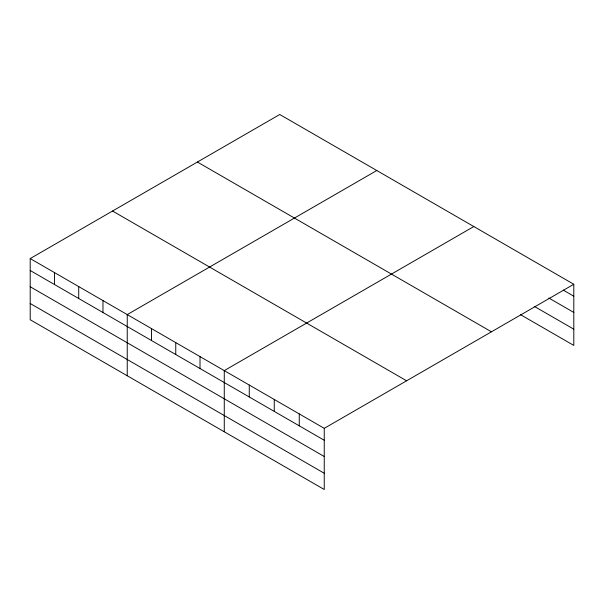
<?xml version="1.0" encoding="UTF-8"?>
<svg xmlns="http://www.w3.org/2000/svg" width="604" height="604" viewBox="0 0 604 604"><rect width="100%" height="100%" fill="white"/><g stroke="black" fill="none" stroke-linecap="round" stroke-linejoin="round"><path stroke-width="0.91" d="M324.25 456.511L324.25 428.342L30.2 258.572L30.2 319.735L324.25 489.504L324.25 456.511L30.2 286.741M520.588 314.707L573.8 345.428L573.8 284.265L279.75 114.496L30.2 258.572M376.79 170.517L127.24 314.593L127.24 375.764M473.823 226.538L224.273 370.614L224.273 431.784M324.25 428.342L573.8 284.265M563.321 290.131L573.8 296.187M548.809 298.006L573.8 312.434M534.291 306.371L573.8 329.18M197.402 162.038L491.452 331.807M112.548 211.023L406.598 380.792M30.2 270.494L324.25 440.263M30.2 303.487L324.25 473.257M299.259 413.906L299.259 425.828M274.261 399.478L274.261 411.399M249.271 385.05L249.271 396.971M200.015 356.609L200.015 368.531M175.756 342.604L175.756 354.525M151.498 328.599L151.498 340.52M102.974 300.588L102.974 312.51M78.716 286.583L78.716 298.504M54.458 272.578L54.458 284.499"/></g></svg>
